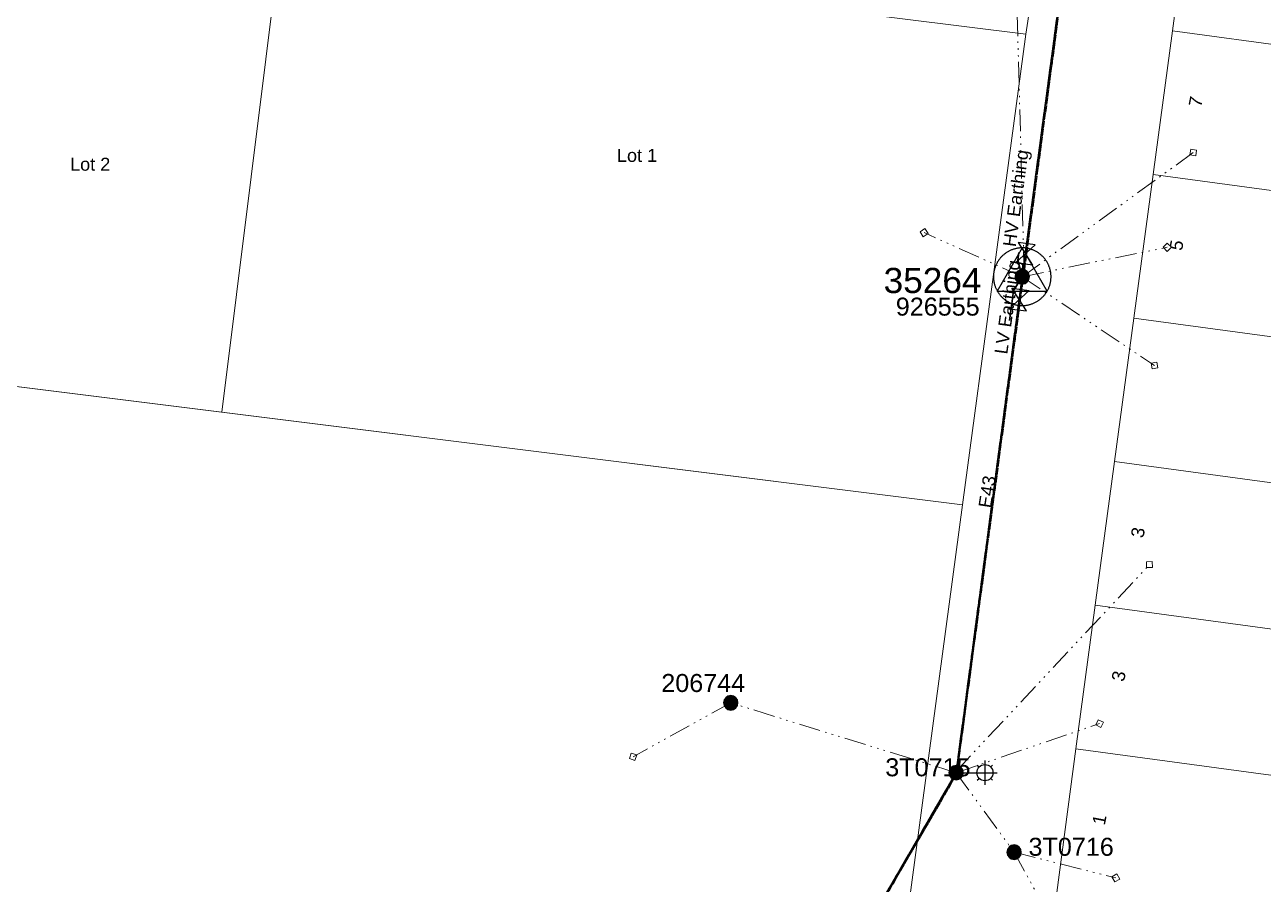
# Model space of a CAD drawing. Header units: metres. Extents: x 267072 to 270320, y 6186424 to 6191197.
# Drawn here: x 267787.4 to 267959.4, y 6187194.3 to 6187313.6 of the extents above; entities that cross this region are included whole.
import ezdxf
from ezdxf.enums import TextEntityAlignment as Align

# ---------------------------------------------------------------- set-up
doc = ezdxf.new("R2010")
doc.units = ezdxf.units.M
doc.linetypes.add('Cable Exist OH', pattern=[1, 1, 0])
doc.linetypes.add('PHANTOMX2', pattern=[6.6, 3, -0.75, 0.2, -0.75, 0.2, -0.75, 0.2, -0.75])
doc.layers.get('0').update_dxf_attribs({"color": 6})
for name, color, linetype, lineweight in [('_User_HV_Exist', 1, 'Continuous', 35), ('_User_LV_Exist', 5, 'Continuous', 35), ('Cadastre Land Parcels_SP_EXT', 118, 'Continuous', 15), ('Mains_HV_EXT', 13, 'Continuous', 25), ('Mains_LV_EXT', 163, 'Continuous', 25), ('Mains_SL_EXT', 131, 'Continuous', 25), ('Services_SP_EXT', 42, 'PHANTOMX2', 20)]:
    doc.layers.add(name, color=color, linetype=linetype, lineweight=lineweight)
for name, color, linetype in [('Equip_LV_EXT', 7, 'Continuous'), ('Equip_SP_SL_EXT', 7, 'Continuous'), ('OH_Details_SP_MISC', 7, 'Continuous'), ('Sub_SP_TR_HV_LV_EXT', 7, 'Continuous'), ('SupportsOH_SP_TR_HV_LV_SL_EXT', 7, 'Continuous')]:
    doc.layers.add(name, color=color, linetype=linetype)
doc.styles.add('POLE_LABEL', font='arial.ttf', dxfattribs={"height": 2})
doc.styles.add('SL_LABEL', font='arial.ttf', dxfattribs={"height": 2})
doc.styles.get("Standard").update_dxf_attribs({"font": 'arial.ttf'})
doc.linetypes.add('Cable E UG', pattern='A,5,-0.1,["E",Standard,S=1.5,R=0,X=0,Y=-0.75],-1.45', length=6.55)

# ---------------------------------------------------------------- blocks, each defined once
blk = doc.blocks.new('SUB_POLE_EXT')
at = {"flags": 128}
for points in [[(-0.05, 4), (-0.15, 4), (-0.25, 3.99), (-0.34, 3.99), (-0.44, 3.98), (-0.54, 3.96), (-0.64, 3.95), (-0.73, 3.93), (-0.83, 3.91), (-0.92, 3.89), (-1.02, 3.87), (-1.11, 3.84), (-1.21, 3.81), (-1.3, 3.78), (-1.39, 3.75), (-1.49, 3.71), (-1.58, 3.68), (-1.67, 3.64), (-1.75, 3.59), (-1.84, 3.55), (-1.93, 3.5), (-2.01, 3.46), (-2.1, 3.41), (-2.18, 3.35), (-2.26, 3.3), (-2.34, 3.24), (-2.42, 3.18), (-2.5, 3.12), (-2.58, 3.06), (-2.65, 3), (-2.72, 2.93), (-2.79, 2.86), (-2.86, 2.79), (-2.93, 2.72), (-3, 2.65), (-3.06, 2.58), (-3.12, 2.5), (-3.18, 2.42), (-3.24, 2.34), (-3.3, 2.26), (-3.35, 2.18), (-3.41, 2.1), (-3.46, 2.01), (-3.5, 1.93), (-3.55, 1.84), (-3.59, 1.75), (-3.64, 1.67), (-3.68, 1.58), (-3.71, 1.49), (-3.75, 1.39), (-3.78, 1.3), (-3.81, 1.21), (-3.84, 1.11), (-3.87, 1.02), (-3.89, 0.92), (-3.91, 0.83), (-3.93, 0.73), (-3.95, 0.64), (-3.96, 0.54), (-3.98, 0.44), (-3.99, 0.34), (-3.99, 0.25), (-4, 0.15), (-4, 0.05), (-4, -0.05), (-4, -0.15), (-3.99, -0.25), (-3.99, -0.34), (-3.98, -0.44), (-3.96, -0.54), (-3.95, -0.64), (-3.93, -0.73), (-3.91, -0.83), (-3.89, -0.92), (-3.87, -1.02), (-3.84, -1.11), (-3.81, -1.21), (-3.78, -1.3), (-3.75, -1.39), (-3.71, -1.49), (-3.68, -1.58), (-3.64, -1.67), (-3.59, -1.75), (-3.55, -1.84), (-3.5, -1.93), (-3.46, -2.01), (-3.41, -2.1), (-3.35, -2.18), (-3.3, -2.26), (-3.24, -2.34), (-3.18, -2.42), (-3.12, -2.5), (-3.06, -2.58), (-3, -2.65), (-2.93, -2.72), (-2.86, -2.79), (-2.79, -2.86), (-2.72, -2.93), (-2.65, -3), (-2.58, -3.06), (-2.5, -3.12), (-2.42, -3.18), (-2.34, -3.24), (-2.26, -3.3), (-2.18, -3.35), (-2.1, -3.41), (-2.01, -3.46), (-1.93, -3.5), (-1.84, -3.55), (-1.75, -3.59), (-1.67, -3.64), (-1.58, -3.68), (-1.49, -3.71), (-1.39, -3.75), (-1.3, -3.78), (-1.21, -3.81), (-1.11, -3.84), (-1.02, -3.87), (-0.92, -3.89), (-0.83, -3.91), (-0.73, -3.93), (-0.64, -3.95), (-0.54, -3.96), (-0.44, -3.98), (-0.34, -3.99), (-0.25, -3.99), (-0.15, -4), (-0.05, -4), (0.05, -4), (0.15, -4), (0.25, -3.99), (0.34, -3.99), (0.44, -3.98), (0.54, -3.96), (0.64, -3.95), (0.73, -3.93), (0.83, -3.91), (0.92, -3.89), (1.02, -3.87), (1.11, -3.84), (1.21, -3.81), (1.3, -3.78), (1.39, -3.75), (1.49, -3.71), (1.58, -3.68), (1.67, -3.64), (1.75, -3.59), (1.84, -3.55), (1.93, -3.5), (2.01, -3.46), (2.1, -3.41), (2.18, -3.35), (2.26, -3.3), (2.34, -3.24), (2.42, -3.18), (2.5, -3.12), (2.58, -3.06), (2.65, -3), (2.72, -2.93), (2.79, -2.86), (2.86, -2.79), (2.93, -2.72), (3, -2.65), (3.06, -2.58), (3.12, -2.5), (3.18, -2.42), (3.24, -2.34), (3.3, -2.26), (3.35, -2.18), (3.41, -2.1), (3.46, -2.01), (3.5, -1.93), (3.55, -1.84), (3.59, -1.75), (3.64, -1.67), (3.68, -1.58), (3.71, -1.49), (3.75, -1.39), (3.78, -1.3), (3.81, -1.21), (3.84, -1.11), (3.87, -1.02), (3.89, -0.92), (3.91, -0.83), (3.93, -0.73), (3.95, -0.64), (3.96, -0.54), (3.98, -0.44), (3.99, -0.34), (3.99, -0.25), (4, -0.15), (4, -0.05), (4, 0.05), (4, 0.15), (3.99, 0.25), (3.99, 0.34), (3.98, 0.44), (3.96, 0.54), (3.95, 0.64), (3.93, 0.73), (3.91, 0.83), (3.89, 0.92), (3.87, 1.02), (3.84, 1.11), (3.81, 1.21), (3.78, 1.3), (3.75, 1.39), (3.71, 1.49), (3.68, 1.58), (3.64, 1.67), (3.59, 1.75), (3.55, 1.84), (3.5, 1.93), (3.46, 2.01), (3.41, 2.1), (3.35, 2.18), (3.3, 2.26), (3.24, 2.34), (3.18, 2.42), (3.12, 2.5), (3.06, 2.58), (3, 2.65), (2.93, 2.72), (2.86, 2.79), (2.79, 2.86), (2.72, 2.93), (2.65, 3), (2.58, 3.06), (2.5, 3.12), (2.42, 3.18), (2.34, 3.24), (2.26, 3.3), (2.18, 3.35), (2.1, 3.41), (2.01, 3.46), (1.93, 3.5), (1.84, 3.55), (1.75, 3.59), (1.67, 3.64), (1.58, 3.68), (1.49, 3.71), (1.39, 3.75), (1.3, 3.78), (1.21, 3.81), (1.11, 3.84), (1.02, 3.87), (0.92, 3.89), (0.83, 3.91), (0.73, 3.93), (0.64, 3.95), (0.54, 3.96), (0.44, 3.98), (0.34, 3.99), (0.25, 3.99), (0.15, 4), (0.05, 4)], [(0, 4), (-3.46, -2), (3.46, -2)]]:
    blk.add_lwpolyline(points, close=True, dxfattribs=at)
at = {"flags": 8}
blk.add_attdef('ASSET_NUM', text='', height=2.5, dxfattribs=at).set_placement((0, 7), align=Align.MIDDLE_CENTER)
for tag, flags, p in [('STREET_CODE', 9, (-1.38, 1.45)), ('NO_PHASES', 9, (-1.38, 1.05)), ('OPERATED_BY', 9, (-1.38, 0.65)), ('MAINTAINED_BY', 9, (-1.38, 0.45)), ('ORIENTATION', 9, (-1.38, 0.25)), ('OWNED_BY', 9, (-1.38, 0.05)), ('CONSTRUCTED_VOLTAGE', 9, (-1.13, 0.75)), ('OPERATING_VOLTAGE', 9, (-1.13, 0.35)), ('STATE', 9, (-1.38, -0.35)), ('USAGE', 9, (-1.38, -0.75)), ('LEGEND', 9, (-1.38, -0.95)), ('SUBURB', 9, (-1.38, -1.15)), ('STREETNAME', 9, (-1.38, -1.35)), ('LOCATION', 9, (-1.38, -1.55)), ('NOTES', 9, (-1.38, -1.75)), ('SECONDARY_VOLTAGE', 9, (-1.13, -0.65)), ('SUBSTATION_TYPE', 9, (-1.13, -1.05)), ('Z', 1, (-1.38, -1.95))]:
    blk.add_attdef(tag, text='', height=0.1, dxfattribs=dict(flags=flags)).set_placement(p, align=Align.MIDDLE_LEFT)
blk = doc.blocks.new('LV_OH_LINKS_DISTFUSE_EXT')
for p, q in [((0, 0), (0.96, 0)), ((3.84, 0), (4.8, 0))]:
    blk.add_line(p, q)
blk.add_lwpolyline([(3.84, -1.2), (3.84, 1.2), (0.96, -1.2), (0.96, 1.2)], close=True)
at = {"flags": 9}
for tag, p in [('ACTUAL_STATUS', (0, 0)), ('CONSTRUCTED_VOLTAGE', (0, -0.2)), ('OPERATING_VOLTAGE', (0, -0.6)), ('ORIENTATION', (0, -0.8)), ('OWNED_BY', (0, -1)), ('STATE', (0, -1.2)), ('SWITCH_TYPE', (0, -1.4)), ('NO_PHASES', (0, -0.4)), ('USAGE', (0, -1.6)), ('NOTES', (0, -1.8))]:
    blk.add_attdef(tag, text='', height=0.2, dxfattribs=at).set_placement(p, align=Align.MIDDLE_LEFT)
at = {"flags": 1}
blk.add_attdef('Z', (0, 0), '', height=0.2, dxfattribs=at)
blk = doc.blocks.new('SL_LANTERN_EXT')
at = {"flags": 9}
for tag, p in [('LRATECODE', (-7.4, 0)), ('LOUTREACHVOCAB', (-7.2, 0)), ('LOUTREACH', (-7, 0)), ('LANTNUMBER', (-6.6, 0)), ('LNEW', (-6.4, 0)), ('LMASTVOCAB', (-6.2, 0)), ('LMAST', (-6, 0)), ('LLAMPVOCAB', (-5.8, 0)), ('LLAMP', (-5.6, 0)), ('LEXIST', (-5.4, 0)), ('LCHARGE3PERCENT', (-5.2, 0)), ('LCHARGE3', (-5, 0)), ('LCHARGE2PERCENT', (-4.8, 0)), ('LCHARGE2', (-4.6, 0)), ('LCHARGE1PERCENT', (-4.4, 0)), ('LCHARGE1', (-4.2, 0)), ('LCATEGORY', (-4, 0)), ('LBRACKETVOCAB', (-3.8, 0)), ('LBRACKET', (-3.6, 0)), ('LKINGHEIGHT', (-3.4, 0)), ('CREPLACE', (-3.2, 0)), ('CREMOVE', (-3, 0)), ('CNUMBER', (-2.8, 0)), ('CNEW', (-2.6, 0)), ('CEXIST', (-2.4, 0)), ('USAGE', (-2.2, 0)), ('STATE', (-2, 0)), ('OWNED_BY', (-1.8, 0)), ('ORIENTATION', (-1.6, 0)), ('OPERATING_VOLTAGE', (-1.4, 0)), ('NO_PHASES', (-1.2, 0)), ('LANTERN_TYPE', (-1, 0)), ('LANTERN_PURPOSE', (-0.8, 0)), ('CONTROL_TYPE', (-0.6, 0)), ('CONSTRUCTED_VOLTAGE', (-0.4, 0))]:
    blk.add_attdef(tag, text='', height=0.001, rotation=270, dxfattribs=at).set_placement(p, align=Align.MIDDLE_LEFT)
at = {"style": 'SL_LABEL', "flags": 9}
blk.add_attdef('STREET_CODE', text='', height=0.001, rotation=270, dxfattribs=at).set_placement((0, 0), align=Align.MIDDLE_LEFT)
at = {"flags": 1}
blk.add_attdef('Z', (0, 0), '', height=0.001, rotation=270, dxfattribs=at)
at = {"width": 0.9}
blk.add_attdef('LNUMBER', text='', height=1, dxfattribs=at).set_placement((7, -1), align=Align.MIDDLE_LEFT)
at = {"flags": 9}
for tag, p in [('LREMOVE', (0, -7.6)), ('LREPLACE', (0, -7.8)), ('LTYPE', (0, -8)), ('LTYPEVOCAB', (0, -8.2)), ('LEGEND', (0, -8.4)), ('SUBURB', (0, -8.6)), ('STREETNAME', (0, -8.8)), ('LOCATION', (0, -9)), ('NOTES', (0, -9.2)), ('MAINTAINED_BY', (0, -9.86))]:
    blk.add_attdef(tag, text='', height=0.001, dxfattribs=at).set_placement(p, align=Align.MIDDLE_LEFT)
blk.add_attdef('OPERATED_BY', (0, -9.61), '', height=0.001, dxfattribs=at)
blk.add_wipeout([(5.69, 0), (5.06, -1.06), (4, -1.69), (2.94, -1.06), (2.31, 0), (2.94, 1.06), (4, 1.69), (5.06, 1.06)])
for p, q in [((0, 0), (4, 0)), ((2.94, 1.06), (3.2, 0.8)), ((4, 1.69), (4, 0)), ((5.06, 1.06), (4.8, 0.8)), ((2.94, -1.06), (3.2, -0.8)), ((4, 0), (5.69, 0)), ((4, 0), (4, -1.69)), ((5.06, -1.06), (4.8, -0.8))]:
    blk.add_line(p, q)
blk.add_circle((4, 0), 1.12)
blk = doc.blocks.new('CCP_EXT')
at = {"flags": 9}
for tag, p in [('STATE', (0, -1.8)), ('LIFE_SUPPORT', (0, -1.6)), ('NOTES', (0, -2))]:
    blk.add_attdef(tag, text='', height=0.2, dxfattribs=at).set_placement(p, align=Align.MIDDLE_LEFT)
blk.add_wipeout([(0, 0.57), (0.57, 0), (0, -0.57), (-0.57, 0)])
blk.add_lwpolyline([(-0.57, 0), (0, 0.57), (0.57, 0), (0, -0.57), (-0.57, 0)])
at = {"flags": 1}
blk.add_attdef('Z', (0, 0), '', height=0.2, dxfattribs=at)
at = {"flags": 9}
for tag, p in [('CCP_TYPE', (0, 0)), ('CONSTRUCTED_VOLTAGE', (0, -0.2)), ('OPERATING_VOLTAGE', (0, -0.6)), ('ORIENTATION', (0, -0.8)), ('OWNED_BY', (0, -1)), ('NO_PHASES', (0, -0.4)), ('USAGE', (0, -1.2)), ('LEGEND', (0, -1.4))]:
    blk.add_attdef(tag, text='', height=0.2, dxfattribs=at).set_placement(p, align=Align.MIDDLE_LEFT)
blk = doc.blocks.new('POLE_EXT')
blk.add_hatch(color=256).paths.add_polyline_path([(-1, 0, 1), (1, 0, 1)])
blk.add_lwpolyline([(-1, 0, 1), (1, 0, 1)], format="xyb", close=True)
at = {"flags": 8}
blk.add_attdef('pNumber', text='', height=2, dxfattribs=at).set_placement((2.5, 2.5), align=Align.MIDDLE_CENTER)
at = {"style": 'POLE_LABEL', "flags": 9}
for tag, p in [('STRUCTURE_PLANT_NUMBER', (1.35, 0.03)), ('STREET_CODE', (1.35, -0.2))]:
    blk.add_attdef(tag, text='', height=0.2, dxfattribs=at).set_placement(p, align=Align.MIDDLE_LEFT)
at = {"flags": 9}
for tag, p in [('OWNED_BY', (1.35, -0.4)), ('SPECIAL_USE', (1.35, -0.8)), ('STATE', (1.35, -1)), ('cLV', (1.35, -1.4)), ('hDepth', (1.35, -1.6)), ('hDia', (1.35, -1.8)), ('PARENT', (1.35, -0.6)), ('USAGE', (1.35, -1.2)), ('cHV', (1.35, -2)), ('cLinedev', (1.35, -3.4)), ('LBRACKET', (1.35, -2.2)), ('LExisting', (1.35, -2.4)), ('LANTNUMBER', (1.35, -2.6)), ('LOther', (1.35, -2.8)), ('LRemove', (1.35, -3)), ('LEGEND', (1.35, -3.2)), ('pExisting', (1.35, -3.8)), ('pFooting', (1.35, -4.4)), ('pNew', (1.35, -4.6)), ('pRelocate', (1.35, -5)), ('pRemove', (1.35, -5.2)), ('LOCATION', (1.35, -3.6)), ('PFNUMBER', (1.35, -4)), ('NEWPFNUMBER', (1.35, -4.2)), ('pReplace', (1.35, -5.4)), ('pStay', (1.35, -5.6)), ('pType', (1.35, -5.8)), ('cspan', (1.35, -6)), ('STREETNAME', (1.35, -6.2)), ('SUBURB', (1.35, -6.4)), ('NOTES', (1.35, -6.6)), ('MAINTAINED_BY', (1.36, -6.81)), ('OPERATED_BY', (1.36, -7.01))]:
    blk.add_attdef(tag, text='', height=0.2, dxfattribs=at).set_placement(p, align=Align.MIDDLE_LEFT)
at = {"flags": 1}
blk.add_attdef('Z', (1.35, -7.33), '', height=0.2, dxfattribs=at)

msp = doc.modelspace()

# ---------------------------------------------------------------- linework, layer by layer
at = {"layer": '_User_HV_Exist', "linetype": 'Cable E UG'}
for points in [[(267925.9708, 6187278.6214), (267925.3383, 6187280.9217), (267925.482, 6187282.0001)], [(267925.9707, 6187278.6214), (267924.7634, 6187276.6901), (267924.5077, 6187274.8473)], [(267924.5077, 6187274.8473), (267924.1845, 6187272.5187)]]:
    msp.add_lwpolyline(points, dxfattribs=at)
at = {"layer": '_User_LV_Exist', "linetype": 'Cable Exist OH'}
msp.add_lwpolyline([(267929.4147, 6187303.9283), (267938.5741, 6187371.9337)], dxfattribs=at)
at = {"layer": 'Cadastre Land Parcels_SP_EXT', "linetype": 'Continuous'}
for points in [[(267650.332, 6187354.4444), (267640.3164, 6187281.6244), (267694.5856, 6187274.8406), (267702.7655, 6187340.2647), (267762.8587, 6187332.7513), (267822.9518, 6187325.2365), (267926.4555, 6187312.2922), (267927.5599, 6187319.5917), (267650.332, 6187354.4444)], [(267822.9518, 6187325.2365), (267762.8587, 6187332.7513), (267754.6784, 6187267.3283), (267814.7702, 6187259.8155), (267822.9518, 6187325.2365)], [(268069.1317, 6187316.5138), (267949.5024, 6187332.7091), (267946.8241, 6187312.7672), (268066.4546, 6187296.5759), (268069.1317, 6187316.5138)], [(267926.4555, 6187312.2922), (267822.9518, 6187325.2365), (267814.7702, 6187259.8155), (267917.6818, 6187246.948), (267926.4555, 6187312.2922)], [(268066.4546, 6187296.5759), (267946.8241, 6187312.7672), (267944.1457, 6187292.8264), (268063.7759, 6187276.6392), (268066.4546, 6187296.5759)], [(268063.7759, 6187276.6392), (267944.1457, 6187292.8264), (267941.4673, 6187272.8845), (268061.098, 6187256.7014), (268063.7759, 6187276.6392)], [(267917.6819, 6187246.948), (267640.3165, 6187281.6244), (267629.9903, 6187208.9103), (267648.7662, 6187206.5624), (267907.9086, 6187174.1606), (267917.6819, 6187246.948)], [(268061.098, 6187256.7014), (267941.4673, 6187272.8845), (267938.7889, 6187252.9437), (268058.421, 6187236.7635), (268061.098, 6187256.7014)], [(268058.421, 6187236.7635), (267938.7889, 6187252.9437), (267936.1106, 6187233.0018), (268055.7423, 6187216.8267), (268058.421, 6187236.7635)], [(268055.7423, 6187216.8267), (267936.1106, 6187233.0018), (267933.4323, 6187213.0599), (268053.0644, 6187196.8889), (268055.7423, 6187216.8267)], [(268053.0644, 6187196.8889), (267933.4323, 6187213.0599), (267930.7531, 6187193.119), (268050.3866, 6187176.951), (268053.0644, 6187196.8889)]]:
    msp.add_lwpolyline(points, close=True, dxfattribs=at)
at = {"layer": 'Mains_HV_EXT', "linetype": 'Cable E UG'}
for points in [[(267925.9708, 6187278.6214), (267925.3383, 6187280.9217), (267925.482, 6187282.0001)], [(267925.9707, 6187278.6214), (267924.7634, 6187276.6901), (267924.5077, 6187274.8473)], [(267924.5077, 6187274.8473), (267924.1845, 6187272.5187)]]:
    msp.add_lwpolyline(points, dxfattribs=at)
at = {"layer": 'Mains_LV_EXT', "linetype": 'Cable Exist OH'}
msp.add_lwpolyline([(267925.9707, 6187278.6214), (267935.4522, 6187349.2327)], dxfattribs=at)
at = {"layer": 'Services_SP_EXT'}
for points in [[(267926.2369, 6187279.0472), (267925.252, 6187315.8944)], [(267924.843, 6187198.7101), (267932.6882, 6187184.39)]]:
    msp.add_lwpolyline(points, dxfattribs=at)

# ---------------------------------------------------------------- block references
at = {"layer": 'Equip_LV_EXT'}
for p, rotation in [((267926.0773, 6187279.4143), 82.3522632950622), ((267925.8644, 6187277.8285), 262.3522632950624)]:
    msp.add_blockref('LV_OH_LINKS_DISTFUSE_EXT', p, dxfattribs=dict(at, rotation=rotation))
at = {"layer": 'Sub_SP_TR_HV_LV_EXT'}
ref = msp.add_blockref('SUB_POLE_EXT', (267925.9707, 6187278.6214), dxfattribs=at)
ref.add_attrib('ASSET_NUM', '35264', dxfattribs={"layer": '0', "height": 3.5}).set_placement((267920.3097, 6187275.2986), align=Align.BOTTOM_RIGHT)
at = {"layer": 'SupportsOH_SP_TR_HV_LV_SL_EXT'}
ref = msp.add_blockref('POLE_EXT', (267925.9708, 6187278.6214), dxfattribs=at)
ref.add_attrib('ASSET_NUM', '926555', dxfattribs={"layer": '0', "height": 2.5, "style": 'POLE_LABEL'}).set_placement((267920.058, 6187274.4709), align=Align.MIDDLE_RIGHT)
ref = msp.add_blockref('POLE_EXT', (267885.487, 6187219.455), dxfattribs=at)
ref.add_attrib('ASSET_NUM', '206744', dxfattribs={"layer": '0', "height": 2.5, "style": 'POLE_LABEL'}).set_placement((267887.487, 6187220.205), align=Align.BOTTOM_RIGHT)
ref = msp.add_blockref('POLE_EXT', (267924.843, 6187198.71), dxfattribs=at)
ref.add_attrib('ASSET_NUM', '3T0716', dxfattribs={"layer": '0', "height": 2.5, "style": 'POLE_LABEL'}).set_placement((267926.843, 6187199.46), align=Align.MIDDLE_LEFT)

# ---------------------------------------------------------------- texts
at = {"layer": 'Cadastre Land Parcels_SP_EXT'}
for s, rotation, p in [('7', 79.085006, (267950.8249, 6187302.0743)), ('5', 79.08554, (267948.1465, 6187282.1334)), ('3', 79.08554, (267942.7897, 6187242.2507)), ('3', 79.08554, (267940.1114, 6187222.3089)), ('1', 79.082241, (267937.4327, 6187202.368))]:
    msp.add_text(s, height=1.8, rotation=rotation, dxfattribs=at).set_placement(p)
for s, p in [('Lot 1', (267869.6705, 6187294.564)), ('Lot 2', (267793.705, 6187293.3431))]:
    msp.add_text(s, height=1.8, dxfattribs=at).set_placement(p)
at = {"layer": 'Mains_HV_EXT'}
for s, rotation, p in [('HV Earthing', 82.407934, (267925.0618, 6187282.6895)), ('LV Earthing', 82.097883, (267923.8841, 6187267.7783))]:
    msp.add_text(s, height=1.8, rotation=rotation, dxfattribs=at).set_placement(p)
at = {"layer": 'Mains_LV_EXT'}
msp.add_text('E43', height=1.8, rotation=81.266497, dxfattribs=at).set_placement((267921.6462, 6187246.4157))

# ---------------------------------------------------------------- next in the draw order: block references
at = {"layer": 'Equip_SP_SL_EXT'}
msp.add_blockref('SL_LANTERN_EXT', (267916.7871, 6187209.7511), dxfattribs=at)
at = {"layer": 'Services_SP_EXT'}
for p, rotation in [((267949.7335, 6187295.8687), 215.9726949888698), ((267912.3335, 6187284.74), 168.3278831207953), ((267944.3317, 6187266.3011), 146.1380808939512), ((267943.6396, 6187238.645), 226.9125137385369), ((267936.7203, 6187216.5735), 198.8943706503657), ((267871.91, 6187211.963), 207.6972228823014), ((267938.972, 6187195.138), 344.6738337086593)]:
    msp.add_blockref('CCP_EXT', p, dxfattribs=dict(at, rotation=rotation))
msp.add_blockref('CCP_EXT', (267946.1232, 6187282.7107), dxfattribs=at)

# ---------------------------------------------------------------- next in the draw order: linework, layer by layer
at = {"layer": '_User_HV_Exist', "linetype": 'Cable Exist OH'}
for points in [[(267945.3977, 6187422.544), (267935.4306, 6187349.0734), (267925.9708, 6187278.6214)], [(267925.9708, 6187278.6214), (267916.7871, 6187209.751), (267877.6193, 6187142.051), (267795.4066, 6187033.7689)]]:
    msp.add_lwpolyline(points, dxfattribs=at)
at = {"layer": '_User_LV_Exist', "linetype": 'Cable Exist OH'}
for points in [[(267916.787, 6187209.7511), (267925.9821, 6187278.626)], [(267877.6193, 6187142.051), (267916.7871, 6187209.751)]]:
    msp.add_lwpolyline(points, dxfattribs=at)
at = {"layer": 'Mains_HV_EXT', "linetype": 'Cable Exist OH'}
for points in [[(267945.3977, 6187422.544), (267935.4306, 6187349.0734), (267925.9708, 6187278.6214)], [(267925.9708, 6187278.6214), (267916.7871, 6187209.751), (267877.6193, 6187142.051), (267795.4066, 6187033.7689)]]:
    msp.add_lwpolyline(points, dxfattribs=at)
at = {"layer": 'Mains_LV_EXT', "linetype": 'Cable Exist OH'}
for points in [[(267916.787, 6187209.7511), (267925.9821, 6187278.626)], [(267877.6193, 6187142.051), (267916.7871, 6187209.751)]]:
    msp.add_lwpolyline(points, dxfattribs=at)
at = {"layer": 'Mains_SL_EXT', "linetype": 'Cable Exist OH'}
for points in [[(267916.9284, 6187209.6351), (267926.163, 6187278.5311), (267935.6332, 6187349.2069)], [(267877.6449, 6187141.9661), (267916.9284, 6187209.6351)]]:
    msp.add_lwpolyline(points, dxfattribs=at)
at = {"layer": 'OH_Details_SP_MISC', "color": 7, "linetype": 'Continuous', "flags": 128}
msp.add_lwpolyline([(267877.6193, 6187142.051), (267916.944, 6187209.7511), (267925.978, 6187278.5953), (267935.4513, 6187349.2259), (267945.5081, 6187422.5015), (267951.8427, 6187472.0535), (267991.6266, 6187473.2576), (268021.9573, 6187468.9787)], dxfattribs=at)
at = {"layer": 'Services_SP_EXT'}
for points in [[(267925.9708, 6187278.6214), (267949.7334, 6187295.8687)], [(267925.9707, 6187278.6214), (267912.3336, 6187284.7398)], [(267925.9707, 6187278.6214), (267946.1232, 6187282.7107)], [(267925.9708, 6187278.6214), (267944.3317, 6187266.3011)], [(267916.7418, 6187209.8888), (267943.6396, 6187238.645)], [(267916.7871, 6187209.7511), (267885.4869, 6187219.455), (267871.91, 6187211.963)], [(267916.7871, 6187209.751), (267936.7204, 6187216.5735)], [(267916.7871, 6187209.7511), (267924.843, 6187198.7101)], [(267924.843, 6187198.71), (267938.972, 6187195.138)]]:
    msp.add_lwpolyline(points, dxfattribs=at)

# ---------------------------------------------------------------- next in the draw order: block references
at = {"layer": 'SupportsOH_SP_TR_HV_LV_SL_EXT'}
ref = msp.add_blockref('POLE_EXT', (267916.787, 6187209.751), dxfattribs=at)
ref.add_attrib('ASSET_NUM', '3T0715', dxfattribs={"layer": '0', "height": 2.5, "style": 'POLE_LABEL'}).set_placement((267918.787, 6187210.501), align=Align.MIDDLE_RIGHT)

doc.saveas('drawing.dxf')
